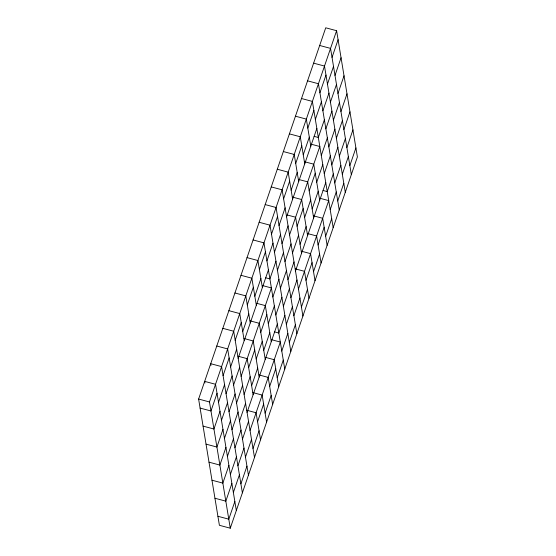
<?xml version="1.0" encoding="UTF-8"?>
<svg xmlns="http://www.w3.org/2000/svg" width="556" height="556" viewBox="0 0 556 556"><rect width="100%" height="100%" fill="white"/><g stroke="black" fill="none" stroke-linecap="round" stroke-linejoin="round"><path stroke-width="0.83" d="M198.61 399.055L325.726 27.8L336.602 30.705L357.39 156.945L230.274 528.2L219.398 525.295L198.61 399.055L209.487 401.96L230.274 528.2M209.487 401.96L336.602 30.705M217.028 393.3L210.974 410.981L200.097 408.076M223.081 375.62L229.135 357.939M235.188 340.265L241.241 322.584M247.288 304.903L253.341 287.23M259.395 269.549L265.448 251.868M271.502 234.187L277.555 216.513M283.609 198.833L289.662 181.152M295.716 163.471L301.769 145.797M307.822 128.116L313.876 110.435M319.922 92.762L325.976 75.081M332.029 57.4L338.083 39.719M218.515 402.315L224.561 384.641M230.615 366.96L236.668 349.279M242.722 331.598L248.775 313.925M254.829 296.244L260.882 278.563M266.936 260.889L272.989 243.208M279.042 225.527L285.096 207.847M291.149 190.173L297.196 172.492M303.249 154.811L309.303 137.13M315.356 119.457L321.41 101.776M327.463 84.095L333.517 66.414M219.995 411.336L213.942 429.017L203.065 426.111M226.049 393.655L232.102 375.974M238.156 358.3L268.423 269.903M274.469 252.222L280.523 234.542M286.576 216.868L316.844 128.471M322.897 110.79L328.95 93.116M335.004 75.435L341.05 57.754M221.483 420.35L227.536 402.669M233.589 384.995L239.643 367.314M275.957 261.244L269.903 278.917L265.719 277.805M282.01 243.563L288.064 225.882M324.377 119.811L318.324 137.485L314.147 136.373M330.431 102.13L336.484 84.449M222.97 429.371L216.916 447.045L206.04 444.14M229.016 411.69L235.07 394.009M241.123 376.329L271.391 287.938L263.023 285.701M277.444 270.258L283.497 252.577M289.551 234.903L319.811 146.506L311.443 144.268M325.865 128.825L331.918 111.144M337.972 93.471L344.025 75.79M224.45 438.385L230.504 420.704M236.557 403.03L242.611 385.35M248.664 367.669L254.717 349.988M260.771 332.314L266.824 314.633M272.871 296.953L278.924 279.272M284.978 261.598L291.031 243.917M297.085 226.236L303.138 208.563M309.192 190.882L315.245 173.201M321.298 155.52L327.352 137.846M333.405 120.165L339.459 102.485M225.938 447.399L219.884 465.08L209.007 462.175M231.991 429.725L238.044 412.045M244.098 394.364L250.144 376.683M256.198 359.009L262.251 341.328M268.305 323.648L274.358 305.974M280.412 288.293L286.465 270.612M292.519 252.931L298.572 235.257M304.625 217.577L310.679 199.896M316.732 182.215L322.779 164.541M328.832 146.86L334.886 129.18M340.939 111.506L346.993 93.825M227.418 456.42L233.471 438.74M239.525 421.059L245.578 403.385M251.632 385.704L257.685 368.023M263.739 350.343L269.792 332.669M275.845 314.988L281.899 297.307M287.952 279.633L294.006 261.952M300.052 244.272L306.106 226.591M312.159 208.917L318.213 191.236M324.266 173.555L330.32 155.875M336.373 138.201L342.426 120.52M228.905 465.435L222.852 483.115L211.975 480.21M234.959 447.754L241.012 430.08M247.066 412.399L277.326 324.002M283.379 306.328L289.433 288.647M295.486 270.967L325.753 182.576M331.807 164.896L337.86 147.215M343.907 129.534L349.96 111.86M230.392 474.456L236.446 456.775M242.499 439.094L248.553 421.413M284.867 315.342L278.813 333.023L274.629 331.904M290.92 297.662L296.974 279.988M333.287 173.91L327.234 191.591L323.05 190.472M339.341 156.229L345.394 138.555M231.873 483.47L225.826 501.151L214.95 498.245M237.926 465.789L243.98 448.115M250.033 430.434L280.3 342.037L271.933 339.806M286.354 324.356L292.407 306.683M298.454 289.002L328.721 200.605L320.353 198.374M334.775 182.931L340.828 165.25M346.881 147.569L352.935 129.889M233.36 492.484L239.414 474.81M245.467 457.129L251.52 439.448M257.574 421.775L263.627 404.094M269.681 386.413L275.727 368.732M281.781 351.058L287.834 333.378M293.888 315.697L299.941 298.016M305.995 280.342L312.048 262.661M318.101 244.981L324.155 227.3M330.208 209.626L336.262 191.945M342.315 174.264L348.362 156.59M234.847 501.505L228.794 519.186L217.917 516.281M240.901 483.824L246.954 466.143M253.001 448.47L259.054 430.789M265.108 413.108L271.161 395.427M277.215 377.753L283.268 360.073M289.322 342.392L295.375 324.718M301.428 307.037L307.482 289.356M313.535 271.675L319.589 254.002M325.635 236.321L331.689 218.64M337.742 200.959L343.796 183.285M349.849 165.605L355.903 147.924M319.672 45.481L330.549 48.386L351.336 174.619M313.619 63.155L324.495 66.06L345.283 192.3M307.565 80.835L318.442 83.741L339.229 209.98M301.512 98.516L312.389 101.421L333.176 227.661M295.458 116.197L306.335 119.102L310.79 146.152M289.405 133.871L300.282 136.776L304.737 163.832M283.351 151.552L294.228 154.457L298.683 181.506M304.556 161.726L313.758 164.187L319.7 200.25M277.298 169.232L288.175 172.138L292.63 199.187M298.502 179.407L307.704 181.861L313.647 217.931M271.245 186.913L282.121 189.818L302.909 316.051M292.449 197.081L301.651 199.541L307.593 235.612M313.466 215.825L322.668 218.286L327.123 245.335M265.191 204.587L276.068 207.492L296.862 333.732M287.237 214.984L295.597 217.222L301.54 253.286M307.412 233.506L316.614 235.966L321.069 263.016M259.138 222.268L270.014 225.173L290.809 351.413M301.359 251.187L310.561 253.647L315.016 280.697M253.091 239.949L263.968 242.854L284.755 369.087M295.305 268.868L304.507 271.321L308.962 298.377M247.038 257.623L257.914 260.528L262.369 287.584M240.984 275.303L251.861 278.209L256.316 305.258M234.931 292.984L245.808 295.889L250.263 322.939M256.969 303.381L265.337 305.612L271.279 341.683M228.877 310.665L239.754 313.57L244.209 340.62M250.082 320.84L259.284 323.293L265.226 359.364M222.824 328.339L233.701 331.244L254.488 457.484M244.028 338.514L253.23 340.974L259.172 377.044M265.879 357.48L274.247 359.718L278.702 386.767M216.77 346.02L227.647 348.925L248.435 475.165M237.975 356.194L247.177 358.655L253.119 394.718M258.992 374.939L268.194 377.399L272.649 404.448M252.938 392.619L262.14 395.073L266.595 422.129M246.885 410.293L256.087 412.754L260.542 439.803M242.381 492.845L221.594 366.606L210.717 363.7L210.988 365.341M236.328 510.519L215.54 384.286L204.664 381.381L204.935 383.014"/></g></svg>
